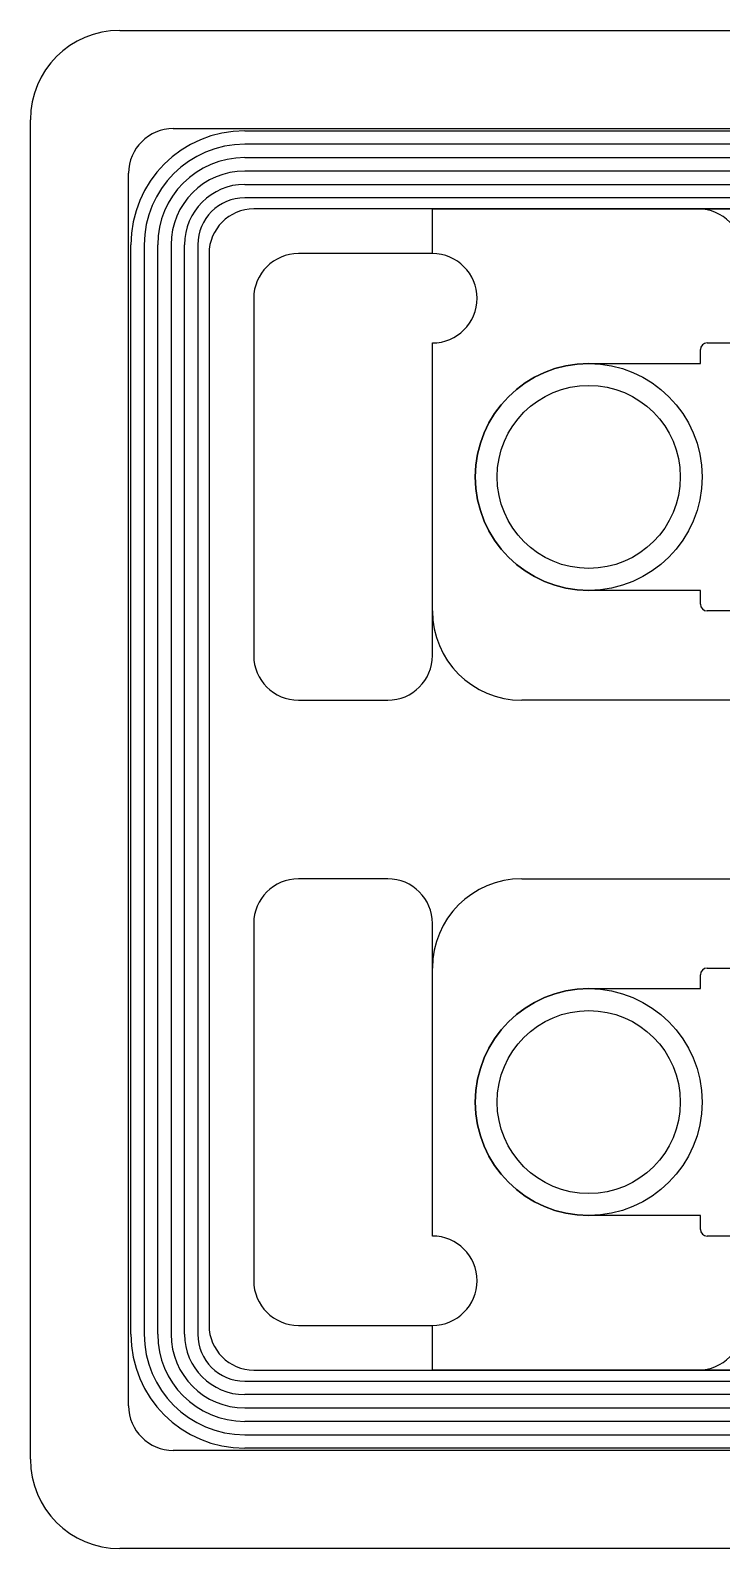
# Model space of a CAD drawing. Extents: x 0 to 29, y 0 to 17.
# Drawn here: x 0 to 7.74, y 0 to 17 of the extents above; entities that cross this region are included whole.
import ezdxf

# ---------------------------------------------------------------- set-up
doc = ezdxf.new("R2010")
doc.units = 0
for name, color, linetype in [('Hole', 1, 'CONTINUOUS'), ('L1', 3, 'CONTINUOUS'), ('L2', 3, 'CONTINUOUS'), ('L3', 3, 'CONTINUOUS'), ('L4', 3, 'CONTINUOUS'), ('Outline', 7, 'CONTINUOUS'), ('PartsArea-A', 111, 'CONTINUOUS'), ('PartsArea-B', 111, 'CONTINUOUS'), ('Resist-A', 2, 'CONTINUOUS'), ('Resist-B', 2, 'CONTINUOUS')]:
    doc.layers.add(name, color=color, linetype=linetype)

msp = doc.modelspace()

# ---------------------------------------------------------------- linework, layer by layer
at = {"layer": 'Hole'}
for centre in [(6.25, 12), (6.25, 5)]:
    msp.add_circle(centre, 1.025, dxfattribs=at)
at = {"layer": 'L1'}
for p, q in [((1.6, 15.9), (27.4, 15.9)), ((1.1, 1.6), (1.1, 15.4)), ((7.475, 15), (2.5, 15)), ((2, 14.5), (2, 2.5)), ((2.5, 2), (19.625, 2)), ((27.4, 1.1), (1.6, 1.1))]:
    msp.add_line(p, q, dxfattribs=at)
for centre, start, end in [((1.6, 15.4), 90, 180), ((2.5, 14.5), 90, 180), ((7.475, 14.5), 0, 90), ((2.5, 2.5), 180, -90), ((1.6, 1.6), 180, -90)]:
    msp.add_arc(centre, 0.5, start, end, dxfattribs=at)
at = {"layer": 'L2'}
for p, q in [((2.4, 15.875), (13.3, 15.875)), ((13.3, 15.725), (2.4, 15.725)), ((2.4, 15.575), (11.45294, 15.575)), ((11.45294, 15.425), (2.4, 15.425)), ((2.4, 15.275), (11.10147, 15.275)), ((11.10147, 15.125), (2.4, 15.125)), ((1.125, 2.4), (1.125, 14.6)), ((1.275, 14.6), (1.275, 2.4)), ((1.425, 2.4), (1.425, 14.6)), ((1.575, 14.6), (1.575, 2.4)), ((1.725, 2.4), (1.725, 14.6)), ((1.875, 14.6), (1.875, 2.4)), ((2.4, 1.875), (12.47721, 1.875)), ((12.47721, 1.725), (2.4, 1.725)), ((2.4, 1.575), (12.47721, 1.575)), ((12.47721, 1.425), (2.4, 1.425)), ((2.4, 1.275), (13.60442, 1.275)), ((13.60442, 1.125), (2.4, 1.125))]:
    msp.add_line(p, q, dxfattribs=at)
for centre, radius, start, end in [((2.4, 14.6), 1.275, 90, 180), ((2.4, 14.6), 1.125, 90, 180), ((2.4, 14.6), 0.975, 90, 180), ((2.4, 14.6), 0.825, 90, 180), ((2.4, 14.6), 0.675, 90, 180), ((2.4, 14.6), 0.525, 90, 180), ((2.4, 2.4), 1.275, 180, -90), ((2.4, 2.4), 1.125, 180, -90), ((2.4, 2.4), 0.975, 180, -90), ((2.4, 2.4), 0.825, 180, -90), ((2.4, 2.4), 0.675, 180, -90), ((2.4, 2.4), 0.525, 180, -90)]:
    msp.add_arc(centre, radius, start, end, dxfattribs=at)
at = {"layer": 'L3'}
for p, q in [((2.4, 15.875), (12.70441, 15.875)), ((12.70441, 15.725), (2.4, 15.725)), ((2.4, 15.575), (12.47721, 15.575)), ((12.47721, 15.425), (2.4, 15.425)), ((2.4, 15.275), (12.47719, 15.275)), ((12.47719, 15.125), (2.4, 15.125)), ((1.125, 2.4), (1.125, 14.6)), ((1.275, 14.6), (1.275, 2.4)), ((1.425, 2.4), (1.425, 14.6)), ((1.575, 14.6), (1.575, 2.4)), ((1.725, 2.4), (1.725, 14.6)), ((1.875, 14.6), (1.875, 2.4)), ((2.4, 1.875), (10.20147, 1.875)), ((10.20147, 1.725), (2.4, 1.725)), ((2.4, 1.575), (11.20442, 1.575)), ((11.20442, 1.425), (2.4, 1.425)), ((2.4, 1.275), (13.3, 1.275)), ((13.3, 1.125), (2.4, 1.125))]:
    msp.add_line(p, q, dxfattribs=at)
for centre, radius, start, end in [((2.4, 14.6), 1.275, 90, 180), ((2.4, 14.6), 1.125, 90, 180), ((2.4, 14.6), 0.975, 90, 180), ((2.4, 14.6), 0.825, 90, 180), ((2.4, 14.6), 0.675, 90, 180), ((2.4, 14.6), 0.525, 90, 180), ((2.4, 2.4), 1.275, 180, -90), ((2.4, 2.4), 1.125, 180, -90), ((2.4, 2.4), 0.975, 180, -90), ((2.4, 2.4), 0.825, 180, -90), ((2.4, 2.4), 0.675, 180, -90), ((2.4, 2.4), 0.525, 180, -90)]:
    msp.add_arc(centre, radius, start, end, dxfattribs=at)
at = {"layer": 'L4'}
for p, q in [((1.6, 15.9), (27.4, 15.9)), ((1.1, 1.6), (1.1, 15.4)), ((19.625, 15), (2.5, 15)), ((2, 14.5), (2, 2.5)), ((2.5, 2), (7.475, 2)), ((27.4, 1.1), (1.6, 1.1))]:
    msp.add_line(p, q, dxfattribs=at)
for centre, start, end in [((1.6, 15.4), 90, 180), ((2.5, 14.5), 90, 180), ((2.5, 2.5), 180, -90), ((7.475, 2.5), -90, 0), ((1.6, 1.6), 180, -90)]:
    msp.add_arc(centre, 0.5, start, end, dxfattribs=at)
at = {"layer": 'Outline'}
for p, q in [((1, 17), (28, 17)), ((0, 1), (0, 16)), ((4.5, 14.5), (3, 14.5)), ((2.5, 14), (2.5, 10)), ((4.5, 10), (4.5, 13.5)), ((3, 9.5), (4, 9.5)), ((4, 7.5), (3, 7.5)), ((2.5, 7), (2.5, 3)), ((4.5, 3.5), (4.5, 7)), ((3, 2.5), (4.5, 2.5)), ((28, 0), (1, 0))]:
    msp.add_line(p, q, dxfattribs=at)
for centre, radius, start, end in [((1, 16), 1, 90, 180), ((3, 14), 0.5, 90, 180), ((4.5, 14), 0.5, -90, 90), ((3, 10), 0.5, 180, -90), ((4, 10), 0.5, -90, 0), ((3, 7), 0.5, 90, 180), ((4, 7), 0.5, 0, 90), ((4.5, 3), 0.5, -90, 90), ((3, 3), 0.5, 180, -90), ((1, 1), 1, 180, -90)]:
    msp.add_arc(centre, radius, start, end, dxfattribs=at)
at = {"layer": 'PartsArea-A'}
for p, q in [((4.5, 14.5), (4.5, 15)), ((4.5, 15), (24.5, 15)), ((4.5, 10.5), (4.5, 13.5)), ((23.5, 9.5), (5.5, 9.5)), ((5.5, 7.5), (23.5, 7.5)), ((4.5, 3.5), (4.5, 6.5)), ((4.5, 2), (4.5, 2.5)), ((24.5, 2), (4.5, 2))]:
    msp.add_line(p, q, dxfattribs=at)
for centre, radius, start, end in [((4.5, 14), 0.5, -90, 90), ((5.5, 10.5), 1, 180, -90), ((5.5, 6.5), 1, 90, 180), ((4.5, 3), 0.5, -90, 90)]:
    msp.add_arc(centre, radius, start, end, dxfattribs=at)
at = {"layer": 'PartsArea-B'}
for p, q in [((4.5, 14.5), (4.5, 15)), ((4.5, 15), (24.5, 15)), ((4.5, 10.5), (4.5, 13.5)), ((23.5, 9.5), (5.5, 9.5)), ((5.5, 7.5), (23.5, 7.5)), ((4.5, 3.5), (4.5, 6.5)), ((4.5, 2), (4.5, 2.5)), ((24.5, 2), (4.5, 2))]:
    msp.add_line(p, q, dxfattribs=at)
for centre, radius, start, end in [((4.5, 14), 0.5, -90, 90), ((5.5, 10.5), 1, 180, -90), ((5.5, 6.5), 1, 90, 180), ((4.5, 3), 0.5, -90, 90)]:
    msp.add_arc(centre, radius, start, end, dxfattribs=at)
at = {"layer": 'Resist-A'}
for p, q in [((7.575, 13.5), (21.425, 13.5)), ((6.25, 13.27), (7.5, 13.27)), ((7.5, 13.27), (7.5, 13.425)), ((7.5, 10.73), (6.25, 10.73)), ((7.5, 10.575), (7.5, 10.73)), ((21.425, 10.5), (7.575, 10.5)), ((7.575, 6.5), (21.425, 6.5)), ((7.5, 6.27), (7.5, 6.425)), ((6.25, 6.27), (7.5, 6.27)), ((7.5, 3.73), (6.25, 3.73)), ((7.5, 3.575), (7.5, 3.73)), ((21.425, 3.5), (7.575, 3.5))]:
    msp.add_line(p, q, dxfattribs=at)
for centre in [(6.25, 12), (6.25, 5)]:
    msp.add_circle(centre, 1.27, dxfattribs=at)
for centre, radius, start, end in [((7.575, 13.425), 0.075, 90, 180), ((6.25, 12), 1.27, 90, -90), ((7.575, 10.575), 0.075, 180, -90), ((7.575, 6.425), 0.075, 90, 180), ((6.25, 5), 1.27, 90, -90), ((7.575, 3.575), 0.075, 180, -90)]:
    msp.add_arc(centre, radius, start, end, dxfattribs=at)
at = {"layer": 'Resist-B'}
for p, q in [((7.575, 13.5), (21.425, 13.5)), ((6.25, 13.27), (7.5, 13.27)), ((7.5, 13.27), (7.5, 13.425)), ((7.5, 10.73), (6.25, 10.73)), ((7.5, 10.575), (7.5, 10.73)), ((21.425, 10.5), (7.575, 10.5)), ((7.575, 6.5), (21.425, 6.5)), ((7.5, 6.27), (7.5, 6.425)), ((6.25, 6.27), (7.5, 6.27)), ((7.5, 3.73), (6.25, 3.73)), ((7.5, 3.575), (7.5, 3.73)), ((21.425, 3.5), (7.575, 3.5))]:
    msp.add_line(p, q, dxfattribs=at)
for centre in [(6.25, 12), (6.25, 5)]:
    msp.add_circle(centre, 1.27, dxfattribs=at)
for centre, radius, start, end in [((7.575, 13.425), 0.075, 90, 180), ((6.25, 12), 1.27, 90, -90), ((7.575, 10.575), 0.075, 180, -90), ((7.575, 6.425), 0.075, 90, 180), ((6.25, 5), 1.27, 90, -90), ((7.575, 3.575), 0.075, 180, -90)]:
    msp.add_arc(centre, radius, start, end, dxfattribs=at)

doc.saveas('drawing.dxf')
